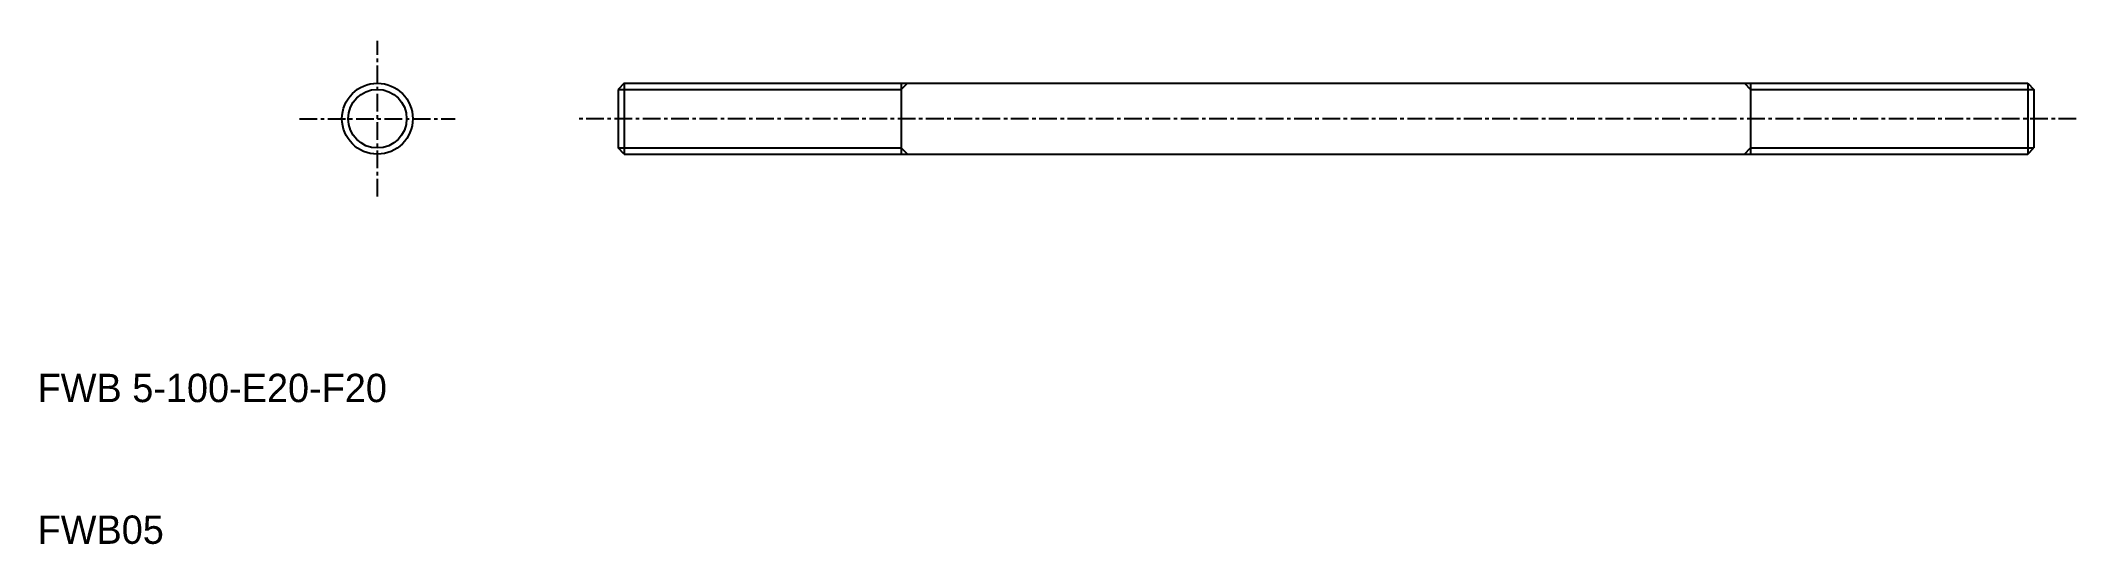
# Model space of a CAD drawing. Extents: x 10 to 154, y 10 to 45.
import ezdxf

# ---------------------------------------------------------------- set-up
doc = ezdxf.new("R2010")
doc.units = 0
doc.linetypes.add('CENTER', pattern=[2, 1.25, -0.25, 0.25, -0.25])
doc.layers.get('0').update_dxf_attribs({"linetype": 'CONTINUOUS'})
doc.layers.add('CENTER', color=1, linetype='CENTER')

msp = doc.modelspace()

# ---------------------------------------------------------------- linework, layer by layer
at = {"color": 7, "linetype": 'CONTINUOUS'}
for p, q in [((51.433, 42.5), (51, 42.067)), ((51, 42.067), (51, 37.933)), ((51.433, 42.5), (150.567, 42.5)), ((51.433, 42.5), (51.433, 37.5)), ((71, 42.5), (71, 37.5)), ((131, 42.5), (131, 37.5)), ((150.567, 42.5), (150.567, 37.5)), ((150.567, 42.5), (151, 42.067)), ((151, 42.067), (151, 37.933)), ((51.433, 37.5), (51, 37.933)), ((51.433, 37.5), (150.567, 37.5)), ((150.567, 37.5), (151, 37.933))]:
    msp.add_line(p, q, dxfattribs=at)
at = {"color": 3, "linetype": 'CONTINUOUS'}
for p, q in [((51, 42.067), (71, 42.067)), ((71.433, 42.5), (71, 42.067)), ((130.567, 42.5), (131, 42.067)), ((131, 42.067), (151, 42.067)), ((51, 37.933), (71, 37.933)), ((71.433, 37.5), (71, 37.933)), ((130.567, 37.5), (131, 37.933)), ((131, 37.933), (151, 37.933))]:
    msp.add_line(p, q, dxfattribs=at)
at = {"color": 7, "linetype": 'CONTINUOUS'}
msp.add_circle((34, 40), 2.5, dxfattribs=at)
at = {"color": 3, "linetype": 'CONTINUOUS'}
msp.add_circle((34, 40), 2.067, dxfattribs=at)
at = {"layer": 'CENTER', "color": 1, "linetype": 'CENTER'}
for p, q in [((34, 34.5), (34, 45.5)), ((28.5, 40), (39.5, 40)), ((154, 40), (48, 40))]:
    msp.add_line(p, q, dxfattribs=at)

# ---------------------------------------------------------------- texts
at = {"color": 7, "linetype": 'CONTINUOUS'}
for s, p in [('FWB 5-100-E20-F20', (10, 20)), ('FWB05', (10, 10))]:
    msp.add_text(s, height=2, dxfattribs=at).set_placement(p)

doc.saveas('drawing.dxf')
